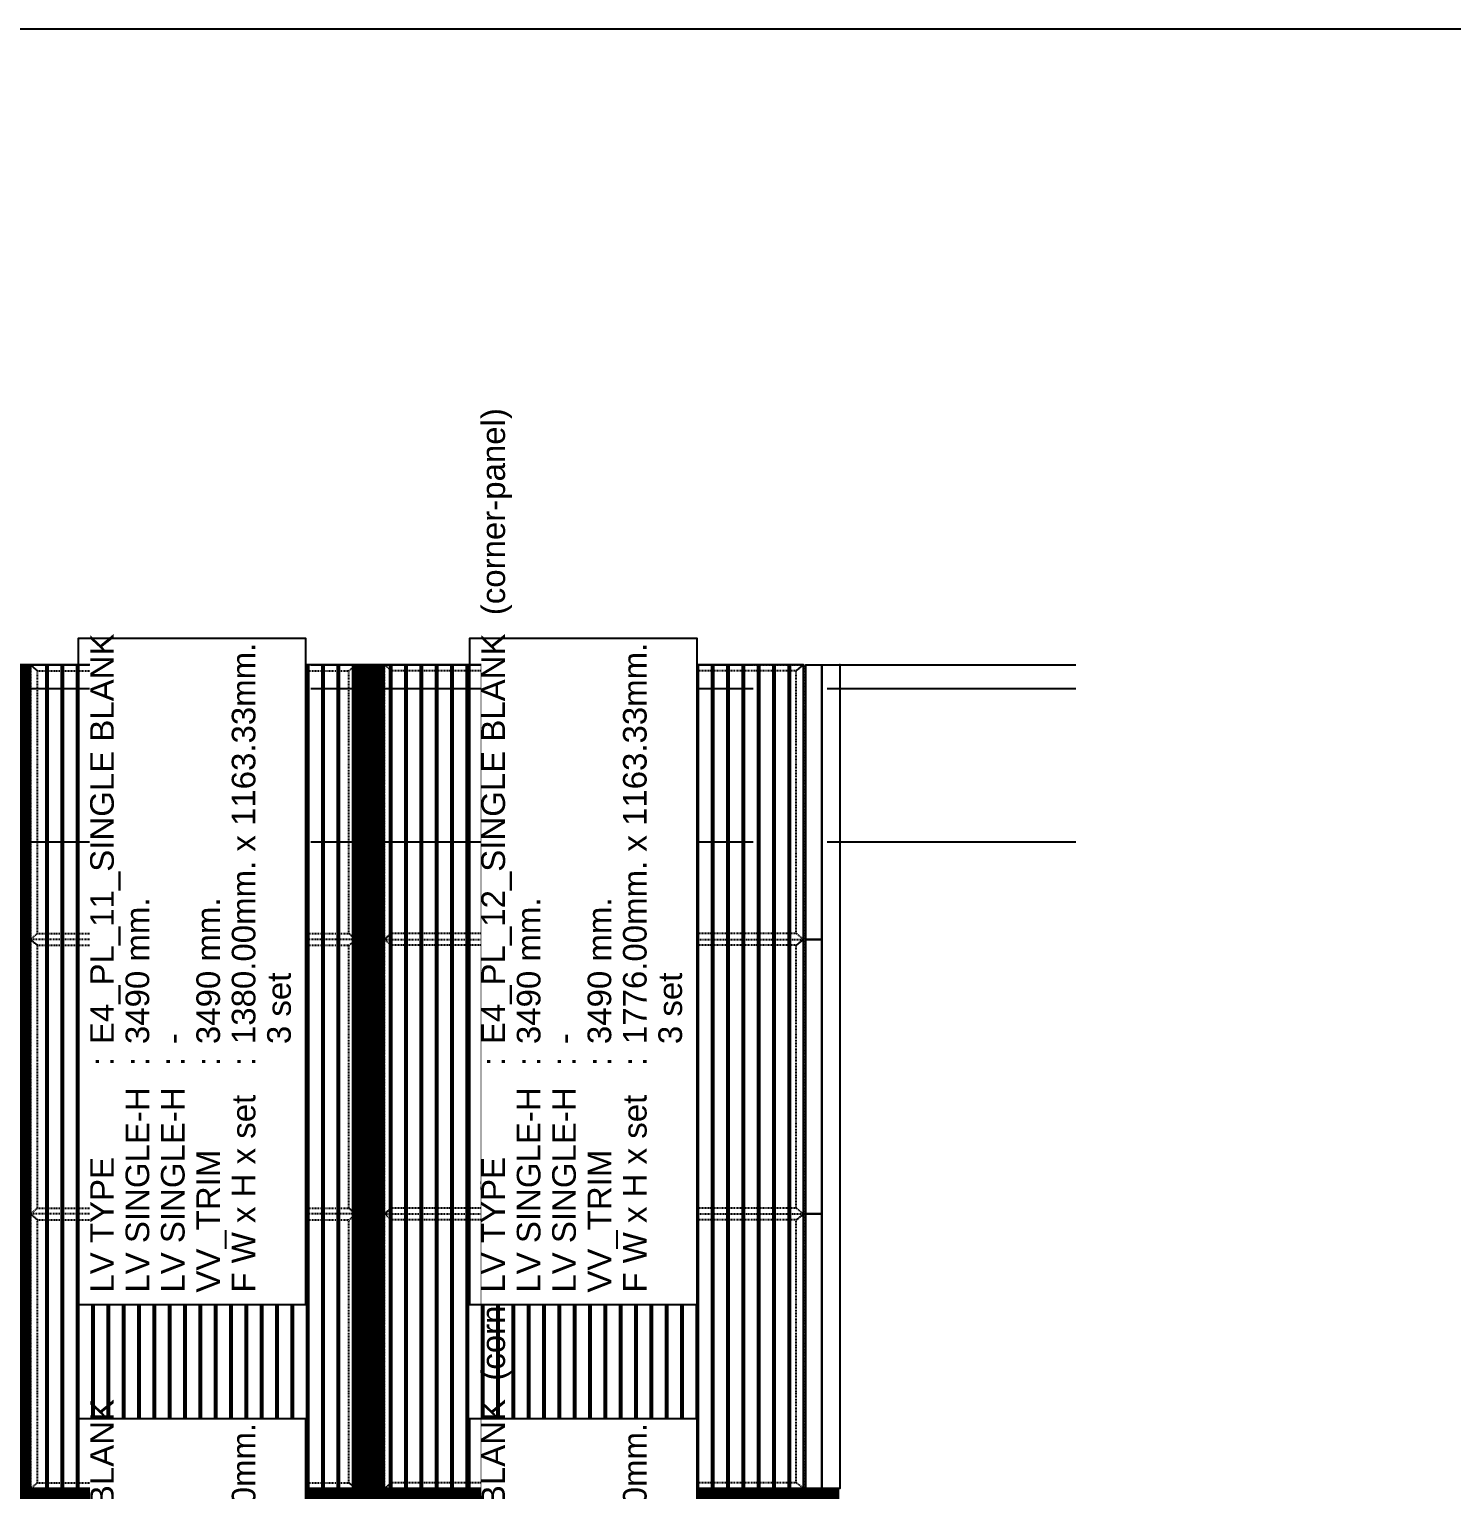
# Model space of a CAD drawing. Header units: millimetres. Extents: x -4391136 to -1798569, y -886572 to -291056.
# Drawn here: x -2358737 to -2352708, y -384485 to -378298 of the extents above; entities that cross this region are included whole.
import ezdxf
from ezdxf.enums import TextEntityAlignment as Align

# ---------------------------------------------------------------- set-up
doc = ezdxf.new("R2010")
doc.units = ezdxf.units.MM
doc.set_wipeout_variables(frame=1)
for name, pattern in [('ACM_Grid2', [9, 6, -1, 1, -1]), ('HIDDEN', [0.375, 0.25, -0.125]), ('HIDDEN2', [4.7625, 3.175, -1.5875]), ('TA_GL_005.00000', [13.75, 5, -1.25, 1.25, -1.25, 5]), ('TA_HL_001.00000', [6.5, 3.55, -2.95])]:
    doc.linetypes.add(name, pattern=pattern)
for name, color, linetype in [('000 - 0_SYM_DWG_GRIDLINE_MAIN_COLOR_251', 7, 'Continuous'), ('010 - ASPG_EXTR_MAIN_COLOR_2', 7, 'Continuous'), ('010 - ASPG_EXTR_WIPEOUT_', 7, 'Continuous'), ('010 - ASPG_FRAMING_MAIN_COLOR_1', 7, 'Continuous'), ('010 - ASPG_FRAMING_SUB_COLOR_2', 7, 'Continuous'), ('010 - ASPG_FRAMING_WIPEOUT_', 7, 'Continuous'), ('_[-125x65x6x8', 7, 'Continuous'), ('_PLATE-SC', 7, 'Continuous'), ('_PP-Dim', 7, 'Continuous'), ('_SC -100x100x6x8', 7, 'Continuous'), ('_SC-D1', 7, 'Continuous'), ('G-ANNO-HATCH-G251', 7, 'Continuous'), ('Xref-E1-E4$0$E4_Ent2-CRD$0$_Beam', 7, 'Continuous'), ('Xref-E1-E4$0$E4_Ent2-CRD$0$_Col', 7, 'Continuous')]:
    doc.layers.add(name, color=color, linetype=linetype)
for name, color, linetype, plot in [('000 - ESTIMATE_ASPG_MAIN_COLOR_6', 7, 'Continuous', False), ('000 - ESTIMATE_ASPG_TEXT_COLOR_1', 7, 'Continuous', False), ('000 - ESTIMATE_ASPG_WIPEOUT_', 7, 'Continuous', False), ('000_AREA_ASPG_AREA_HATCH_', 7, 'Continuous', False), ('000_AREA_ASPG_AREA_MAIN_COLOR_1', 7, 'Continuous', False)]:
    doc.layers.add(name, color=color, linetype=linetype, plot=plot)
doc.layers.add('ACM_Line_Grid Line _Existing__Lw2_', color=7, linetype='ACM_Grid2', lineweight=9)
doc.styles.add('_Arial', font='arial.ttf')
doc.styles.add('TA', font='', dxfattribs={"height": 4.5})
doc.styles.add('Xref-E1-E4$0$E4_Ent2-CRD$0$Arial', font='arial.ttf', dxfattribs={"height": 300})
doc.styles.get('TA').set_extended_font_data('Cordia New')

# ---------------------------------------------------------------- blocks, each defined once
blk = doc.blocks.new('*U2083')
at = {"layer": '000 - 0_SYM_DWG_GRIDLINE_MAIN_COLOR_251', "color": 7, "linetype": 'ByBlock', "ltscale": 5}
blk.add_line((20, 0), (-438.596, 0), dxfattribs=at)
at = {"layer": '000 - 0_SYM_DWG_GRIDLINE_MAIN_COLOR_251', "color": 7}
blk.add_point((-418.596, 0), dxfattribs=at)
at = {"color": 7, "style": 'TA', "flags": 1}
blk.add_attdef('LOCATION', (6, -6), '', height=4.5, rotation=270, dxfattribs=at)
blk = doc.blocks.new('W-1-PP17-ENT2_REV00_20260527-170750_ELEVATION_4_DIMS')
at = {"layer": '000 - 0_SYM_DWG_GRIDLINE_MAIN_COLOR_251', "color": 7, "linetype": 'TA_GL_005.00000', "xscale": 50, "yscale": 50, "zscale": 50, "rotation": 180}
for p in [(-1000, 114840), (-1000, 114740), (-1000, 114090)]:
    blk.add_blockref('*U2083', p, dxfattribs=at)
blk = doc.blocks.new('_SC-D1')
at = {"color": 7}
blk.add_line((3, -36), (-3, -36), dxfattribs=at)
for points in [[(-50, 0), (50, 0), (50, -6), (-50, -6)], [(-3, -6), (3, -6), (3, -106), (-3, -106)]]:
    blk.add_lwpolyline(points, close=True, dxfattribs=at)
blk = doc.blocks.new('_PL-01')
at = {"layer": 'G-ANNO-HATCH-G251'}
h = blk.add_hatch(dxfattribs=at)
h.set_pattern_fill('AR-CONC', scale=0.05)
h.set_pattern_definition([(50, (-178564.836, -85577.109), (9.10923345, -0.79695428), [0.9525, -10.4775]), (355, (-178564.836, -85577.109), (-1.76217107, 9.55284226), [0.762, -8.3820292]), (100.4514447, (-178564.077, -85577.176), (7.34706235, 8.7558876), [0.80950044, -8.90451223]), (46.1842, (-178564.836, -85574.569), (13.55395204, -2.1021164), [1.42875, -15.71625]), (96.6355576, (-178563.706, -85574.744), (11.8702067, 12.3713062), [1.2142512, -13.3567804]), (351.184151, (-178564.836, -85574.57), (11.8702067, 12.3713062), [1.1429984, -12.5729866]), (21, (-178563.566, -85575.204), (7.58071956, -5.1132599), [0.9525, -10.4775]), (326, (-178563.566, -85575.204), (3.0901014, 9.2093983), [0.762, -8.382]), (71.451445, (-178562.934, -85575.63), (10.67082096, 4.09613844), [0.80950044, -8.9044969]), (37.5, (-178564.8358, -85577.1093), (0.15443016, 4.227751944), [0, -8.2804, 0, -8.509, 0, -8.41375]), (7.5, (-178564.836, -85577.1093), (3.34098313, 5.00902874), [0, -4.8514, 0, -8.0899, 0, -3.20675]), (327.5, (-178567.668, -85577.1093), (6.77952976, -0.2864372), [0, -3.175, 0, -9.906, 0, -13.1445]), (317.5, (-178568.938, -85577.1093), (7.40645907, 1.27132455), [0, -4.1275, 0, -6.5786, 0, -9.3345])])
h.paths.add_polyline_path([(70, 0), (-70, 0), (-70, -10), (70, -10)])
h = blk.add_hatch(dxfattribs=at)
h.set_pattern_fill('ANSI32', scale=0.5, angle=90)
h.set_pattern_definition([(135, (-178371.5467, -85577.1093), (-3.36759605, -3.36759605), []), (135, (-178371.5467, -85574.8643), (-3.36759605, -3.36759605), [])])
h.paths.add_polyline_path([(70, -10), (-70, -10), (-70, -20), (70, -20)])
at = {"color": 7}
for points in [[(-70, 0), (70, 0), (70, -10), (-70, -10)], [(-70, -10), (70, -10), (70, -20), (-70, -20)]]:
    blk.add_lwpolyline(points, close=True, dxfattribs=at)
at = {"layer": 'ACM_Line_Grid Line _Existing__Lw2_', "color": 7, "lineweight": 20}
blk.add_line((0, 0), (0, -20), dxfattribs=at)
blk = doc.blocks.new('*U1477')
at = {"color": 7, "linetype": 'HIDDEN2', "ltscale": 0.5}
blk.add_line((-6944.3, -26.5), (-8944.3, -26.5), dxfattribs=at)
at = {"color": 7}
blk.add_lwpolyline([(-6944.3, 32.5), (-8944.3, 32.5), (-8944.3, -32.5), (-6944.3, -32.5)], close=True, dxfattribs=at)
blk = doc.blocks.new('*U1478')
at = {"color": 7, "linetype": 'HIDDEN2', "ltscale": 0.5}
blk.add_line((-6944.3, -26.5), (-8944.3, -26.5), dxfattribs=at)
at = {"color": 7}
blk.add_lwpolyline([(-6944.3, 32.5), (-8944.3, 32.5), (-8944.3, -32.5), (-6944.3, -32.5)], close=True, dxfattribs=at)
blk = doc.blocks.new('*U1489')
at = {"color": 7}
for p, q in [((-3, 1660.5), (-63, 1660.5)), ((-57.9, 1655.5), (-50, 1655.5)), ((-50, -444.5), (-50, 1655.5)), ((-50, 1655.5), (50, 1655.5)), ((-24.8, 1632.1), (-24.8, 1618.8)), ((-24.8, 1632.1), (-23.6, 1630.8)), ((-24.8, 1618.8), (-23.6, 1620.1)), ((-22.4, 1632.1), (-23.6, 1630.8)), ((-23.6, 1630.8), (-23.6, 1620.1)), ((-23.6, 1620.1), (-22.4, 1618.8)), ((-22.4, 1632.1), (-21.2, 1630.8)), ((-22.4, 1632.1), (-22.4, 1618.8)), ((-22.4, 1618.8), (-21.2, 1620.1)), ((-20, 1632.1), (-21.2, 1630.8)), ((-21.2, 1630.8), (-21.2, 1620.1)), ((-21.2, 1620.1), (-20, 1618.8)), ((-20, 1632.1), (-18.8, 1630.8)), ((-20, 1632.1), (-20, 1618.8)), ((-20, 1618.8), (-18.8, 1620.2)), ((-17.6, 1636.3), (-18.8, 1635.5)), ((-18.8, 1635.5), (-18.8, 1615.5)), ((-17.6, 1614.7), (-18.8, 1615.5)), ((-17.6, 1636.3), (-11, 1636.3)), ((-17.6, 1629.1), (-11, 1629.1)), ((-17.6, 1621.9), (-11, 1621.9)), ((-17.6, 1614.7), (-11, 1614.7)), ((-11, 1636.3), (-9.8, 1635.5)), ((-11, 1614.7), (-9.8, 1615.5)), ((-9.8, 1639), (-9.8, 1612)), ((-9.8, 1639), (-8, 1639)), ((-9.8, 1612), (-8, 1612)), ((-8, 1639), (-8, 1612)), ((-3, 1655.5), (-3, 1660.5)), ((4, 1612), (4, 1639)), ((5.8, 1639), (4, 1639)), ((5.8, 1612), (4, 1612)), ((5.8, 1612), (5.8, 1639)), ((7, 1636.3), (5.8, 1635.5)), ((7, 1614.7), (5.8, 1615.5)), ((13.6, 1636.3), (7, 1636.3)), ((13.6, 1629.1), (7, 1629.1)), ((13.6, 1621.9), (7, 1621.9)), ((13.6, 1614.7), (7, 1614.7)), ((13.6, 1636.3), (14.8, 1635.5)), ((13.6, 1614.7), (14.8, 1615.5)), ((14.8, 1615.5), (14.8, 1635.5)), ((22.6, 1636.3), (16, 1636.3)), ((22.6, 1629.1), (16, 1629.1)), ((22.6, 1621.9), (16, 1621.9)), ((22.6, 1614.7), (16, 1614.7)), ((22.6, 1636.3), (23.8, 1635.5)), ((22.6, 1614.7), (23.8, 1615.5)), ((23.8, 1615.5), (23.8, 1635.5)), ((25, 1632.1), (23.8, 1630.8)), ((25, 1618.8), (23.8, 1620.2)), ((26.2, 1630.8), (25, 1632.1)), ((25, 1618.8), (25, 1632.1)), ((25, 1618.8), (26.2, 1620.2)), ((27.4, 1632.1), (26.2, 1630.8)), ((26.2, 1620.2), (26.2, 1630.8)), ((27.4, 1618.8), (26.2, 1620.2)), ((28.6, 1630.8), (27.4, 1632.1)), ((27.4, 1618.8), (27.4, 1632.1)), ((27.4, 1618.8), (28.6, 1620.2)), ((29.8, 1632.1), (28.6, 1630.8)), ((28.6, 1630.8), (28.6, 1620.2)), ((29.8, 1618.8), (28.6, 1620.2)), ((29.8, 1618.8), (29.8, 1632.1)), ((50, 1655.5), (50, -444.5)), ((-24.8, -421.2), (-24.8, -407.9)), ((-24.8, -407.9), (-23.6, -409.2)), ((-24.8, -421.2), (-23.6, -419.8)), ((-23.6, -409.2), (-22.4, -407.9)), ((-23.6, -419.8), (-23.6, -409.2)), ((-22.4, -421.2), (-23.6, -419.8)), ((-22.4, -407.9), (-21.2, -409.2)), ((-22.4, -421.2), (-22.4, -407.9)), ((-22.4, -421.2), (-21.2, -419.8)), ((-21.2, -409.2), (-20, -407.9)), ((-21.2, -419.8), (-21.2, -409.2)), ((-20, -421.2), (-21.2, -419.8)), ((-20, -407.9), (-18.8, -409.2)), ((-20, -421.2), (-20, -407.9)), ((-20, -421.2), (-18.8, -419.8)), ((-17.6, -403.7), (-18.8, -404.5)), ((-18.8, -424.5), (-18.8, -404.5)), ((-17.6, -425.3), (-18.8, -424.5)), ((-17.6, -403.7), (-11, -403.7)), ((-17.6, -410.9), (-11, -410.9)), ((-17.6, -418.1), (-11, -418.1)), ((-17.6, -425.3), (-11, -425.3)), ((-11, -403.7), (-9.8, -404.5)), ((-11, -425.3), (-9.8, -424.5)), ((-9.8, -428), (-9.8, -401)), ((-9.8, -401), (-8, -401)), ((-9.8, -428), (-8, -428)), ((-8, -428), (-8, -401)), ((4, -401), (4, -428)), ((5.8, -401), (4, -401)), ((5.8, -428), (4, -428)), ((5.8, -401), (5.8, -428)), ((7, -403.7), (5.8, -404.5)), ((7, -425.3), (5.8, -424.5)), ((13.6, -403.7), (7, -403.7)), ((13.6, -410.9), (7, -410.9)), ((13.6, -418.1), (7, -418.1)), ((13.6, -425.3), (7, -425.3)), ((13.6, -403.7), (14.8, -404.5)), ((13.6, -425.3), (14.8, -424.5)), ((14.8, -404.5), (14.8, -424.5)), ((22.6, -403.7), (16, -403.7)), ((22.6, -410.9), (16, -410.9)), ((22.6, -418.1), (16, -418.1)), ((22.6, -425.3), (16, -425.3)), ((22.6, -403.7), (23.8, -404.5)), ((22.6, -425.3), (23.8, -424.5)), ((23.8, -404.5), (23.8, -424.5)), ((25, -407.9), (23.8, -409.2)), ((25, -421.2), (23.8, -419.8)), ((25, -407.9), (26.2, -409.2)), ((25, -407.9), (25, -421.2)), ((26.2, -419.9), (25, -421.2)), ((27.4, -407.9), (26.2, -409.2)), ((26.2, -409.2), (26.2, -419.9)), ((27.4, -421.2), (26.2, -419.9)), ((27.4, -407.9), (28.6, -409.2)), ((27.4, -407.9), (27.4, -421.2)), ((28.6, -419.9), (27.4, -421.2)), ((29.8, -407.9), (28.6, -409.2)), ((28.6, -419.9), (28.6, -409.2)), ((29.8, -421.2), (28.6, -419.9)), ((29.8, -407.9), (29.8, -421.2)), ((-3, -449.5), (-63, -449.5)), ((-57.9, -444.5), (-50, -444.5)), ((-50, -444.5), (50, -444.5)), ((-3, -444.5), (-3, -449.5))]:
    blk.add_line(p, q, dxfattribs=at)
at = {"color": 7, "linetype": 'HIDDEN'}
for p, q in [((-8, 1650.5), (-8, 1605.6)), ((-3, 1655.5), (-3, -444.5)), ((3, -444.5), (3, 1655.5)), ((-8, -439.5), (-8, -394.7))]:
    blk.add_line(p, q, dxfattribs=at)
at = {"color": 7}
for points in [[(-17.6, 1636.3, 0.325), (-17.6, 1629.1, 0.325), (-17.6, 1621.9, 0.325), (-17.6, 1614.7, 0.325)], [(-11, 1636.3, -0.325), (-11, 1629.1, -0.325), (-11, 1621.9, -0.325), (-11, 1614.7, -0.325)], [(7, 1614.7, -0.325), (7, 1621.9, -0.325), (7, 1629.1, -0.325), (7, 1636.3, -0.325)], [(13.6, 1614.7, 0.325), (13.6, 1621.9, 0.325), (13.6, 1629.1, 0.325), (13.6, 1636.3, 0.325)], [(22.6, 1614.7, 0.325), (22.6, 1621.9, 0.325), (22.6, 1629.1, 0.325), (22.6, 1636.3, 0.325)], [(-17.6, -425.3, -0.325), (-17.6, -418.1, -0.325), (-17.6, -410.9, -0.325), (-17.6, -403.7, -0.325)], [(-11, -425.3, 0.325), (-11, -418.1, 0.325), (-11, -410.9, 0.325), (-11, -403.7, 0.325)], [(7, -403.7, 0.325), (7, -410.9, 0.325), (7, -418.1, 0.325), (7, -425.3, 0.325)], [(13.6, -403.7, -0.325), (13.6, -410.9, -0.325), (13.6, -418.1, -0.325), (13.6, -425.3, -0.325)], [(22.6, -403.7, -0.325), (22.6, -410.9, -0.325), (22.6, -418.1, -0.325), (22.6, -425.3, -0.325)]]:
    blk.add_lwpolyline(points, format="xyb", dxfattribs=at)
for points in [[(16, 1636.3, 0.325), (16, 1629.1, 0.325), (16, 1621.9, 0.325), (16, 1614.7), (14.8, 1615.5), (14.8, 1635.5)], [(16, -425.3, -0.325), (16, -418.1, -0.325), (16, -410.9, -0.325), (16, -403.7), (14.8, -404.5), (14.8, -424.5)]]:
    blk.add_lwpolyline(points, format="xyb", close=True, dxfattribs=at)
for centre, radius, start, end in [((-57.2, 1661.4), 5.91, 188.47924, 263.15021), ((-18.3, 1625.5), 9.29, 134.32225, 225.67775), ((71.5, 1621.4), 47.7, 178.49035, 181.50965), ((23.3, 1625.5), 9.29, 314.32225, 45.67775), ((-18.3, -414.5), 9.29, 134.32225, 225.67775), ((71.5, -410.5), 47.7, 178.49035, 181.50965), ((23.3, -414.5), 9.29, 314.32225, 45.67775), ((-57.2, -450.4), 5.91, 96.84979, 171.52076)]:
    blk.add_arc(centre, radius, start, end, dxfattribs=at)
at = {"color": 7, "linetype": 'HIDDEN'}
for centre, radius, start, end in [((-13, 1650.5), 5, 0, 90), ((-2.1, 1606.3), 5.91, 186.84979, 261.52076), ((-2.1, -395.4), 5.91, 98.47924, 173.15021), ((-13, -439.5), 5, 270, 0)]:
    blk.add_arc(centre, radius, start, end, dxfattribs=at)
at = {"layer": 'Defpoints', "color": 7}
blk.add_line((0, 1660.5), (0, -449.5), dxfattribs=at)
blk = doc.blocks.new('*U1464')
at = {"color": 7}
for p, q in [((-3, 1660.5), (-63, 1660.5)), ((-57.9, 1655.5), (-50, 1655.5)), ((-50, -444.5), (-50, 1655.5)), ((-50, 1655.5), (50, 1655.5)), ((-24.8, 1632.1), (-24.8, 1618.8)), ((-24.8, 1632.1), (-23.6, 1630.8)), ((-24.8, 1618.8), (-23.6, 1620.1)), ((-22.4, 1632.1), (-23.6, 1630.8)), ((-23.6, 1630.8), (-23.6, 1620.1)), ((-23.6, 1620.1), (-22.4, 1618.8)), ((-22.4, 1632.1), (-21.2, 1630.8)), ((-22.4, 1632.1), (-22.4, 1618.8)), ((-22.4, 1618.8), (-21.2, 1620.1)), ((-20, 1632.1), (-21.2, 1630.8)), ((-21.2, 1630.8), (-21.2, 1620.1)), ((-21.2, 1620.1), (-20, 1618.8)), ((-20, 1632.1), (-18.8, 1630.8)), ((-20, 1632.1), (-20, 1618.8)), ((-20, 1618.8), (-18.8, 1620.2)), ((-17.6, 1636.3), (-18.8, 1635.5)), ((-18.8, 1635.5), (-18.8, 1615.5)), ((-17.6, 1614.7), (-18.8, 1615.5)), ((-17.6, 1636.3), (-11, 1636.3)), ((-17.6, 1629.1), (-11, 1629.1)), ((-17.6, 1621.9), (-11, 1621.9)), ((-17.6, 1614.7), (-11, 1614.7)), ((-11, 1636.3), (-9.8, 1635.5)), ((-11, 1614.7), (-9.8, 1615.5)), ((-9.8, 1639), (-9.8, 1612)), ((-9.8, 1639), (-8, 1639)), ((-9.8, 1612), (-8, 1612)), ((-8, 1639), (-8, 1612)), ((-3, 1655.5), (-3, 1660.5)), ((4, 1612), (4, 1639)), ((5.8, 1639), (4, 1639)), ((5.8, 1612), (4, 1612)), ((5.8, 1612), (5.8, 1639)), ((7, 1636.3), (5.8, 1635.5)), ((7, 1614.7), (5.8, 1615.5)), ((13.6, 1636.3), (7, 1636.3)), ((13.6, 1629.1), (7, 1629.1)), ((13.6, 1621.9), (7, 1621.9)), ((13.6, 1614.7), (7, 1614.7)), ((13.6, 1636.3), (14.8, 1635.5)), ((13.6, 1614.7), (14.8, 1615.5)), ((14.8, 1615.5), (14.8, 1635.5)), ((22.6, 1636.3), (16, 1636.3)), ((22.6, 1629.1), (16, 1629.1)), ((22.6, 1621.9), (16, 1621.9)), ((22.6, 1614.7), (16, 1614.7)), ((22.6, 1636.3), (23.8, 1635.5)), ((22.6, 1614.7), (23.8, 1615.5)), ((23.8, 1615.5), (23.8, 1635.5)), ((25, 1632.1), (23.8, 1630.8)), ((25, 1618.8), (23.8, 1620.2)), ((26.2, 1630.8), (25, 1632.1)), ((25, 1618.8), (25, 1632.1)), ((25, 1618.8), (26.2, 1620.2)), ((27.4, 1632.1), (26.2, 1630.8)), ((26.2, 1620.2), (26.2, 1630.8)), ((27.4, 1618.8), (26.2, 1620.2)), ((28.6, 1630.8), (27.4, 1632.1)), ((27.4, 1618.8), (27.4, 1632.1)), ((27.4, 1618.8), (28.6, 1620.2)), ((29.8, 1632.1), (28.6, 1630.8)), ((28.6, 1630.8), (28.6, 1620.2)), ((29.8, 1618.8), (28.6, 1620.2)), ((29.8, 1618.8), (29.8, 1632.1)), ((50, 1655.5), (50, -444.5)), ((-24.8, -421.2), (-24.8, -407.9)), ((-24.8, -407.9), (-23.6, -409.2)), ((-24.8, -421.2), (-23.6, -419.8)), ((-23.6, -409.2), (-22.4, -407.9)), ((-23.6, -419.8), (-23.6, -409.2)), ((-22.4, -421.2), (-23.6, -419.8)), ((-22.4, -407.9), (-21.2, -409.2)), ((-22.4, -421.2), (-22.4, -407.9)), ((-22.4, -421.2), (-21.2, -419.8)), ((-21.2, -409.2), (-20, -407.9)), ((-21.2, -419.8), (-21.2, -409.2)), ((-20, -421.2), (-21.2, -419.8)), ((-20, -407.9), (-18.8, -409.2)), ((-20, -421.2), (-20, -407.9)), ((-20, -421.2), (-18.8, -419.8)), ((-17.6, -403.7), (-18.8, -404.5)), ((-18.8, -424.5), (-18.8, -404.5)), ((-17.6, -425.3), (-18.8, -424.5)), ((-17.6, -403.7), (-11, -403.7)), ((-17.6, -410.9), (-11, -410.9)), ((-17.6, -418.1), (-11, -418.1)), ((-17.6, -425.3), (-11, -425.3)), ((-11, -403.7), (-9.8, -404.5)), ((-11, -425.3), (-9.8, -424.5)), ((-9.8, -428), (-9.8, -401)), ((-9.8, -401), (-8, -401)), ((-9.8, -428), (-8, -428)), ((-8, -428), (-8, -401)), ((4, -401), (4, -428)), ((5.8, -401), (4, -401)), ((5.8, -428), (4, -428)), ((5.8, -401), (5.8, -428)), ((7, -403.7), (5.8, -404.5)), ((7, -425.3), (5.8, -424.5)), ((13.6, -403.7), (7, -403.7)), ((13.6, -410.9), (7, -410.9)), ((13.6, -418.1), (7, -418.1)), ((13.6, -425.3), (7, -425.3)), ((13.6, -403.7), (14.8, -404.5)), ((13.6, -425.3), (14.8, -424.5)), ((14.8, -404.5), (14.8, -424.5)), ((22.6, -403.7), (16, -403.7)), ((22.6, -410.9), (16, -410.9)), ((22.6, -418.1), (16, -418.1)), ((22.6, -425.3), (16, -425.3)), ((22.6, -403.7), (23.8, -404.5)), ((22.6, -425.3), (23.8, -424.5)), ((23.8, -404.5), (23.8, -424.5)), ((25, -407.9), (23.8, -409.2)), ((25, -421.2), (23.8, -419.8)), ((25, -407.9), (26.2, -409.2)), ((25, -407.9), (25, -421.2)), ((26.2, -419.9), (25, -421.2)), ((27.4, -407.9), (26.2, -409.2)), ((26.2, -409.2), (26.2, -419.9)), ((27.4, -421.2), (26.2, -419.9)), ((27.4, -407.9), (28.6, -409.2)), ((27.4, -407.9), (27.4, -421.2)), ((28.6, -419.9), (27.4, -421.2)), ((29.8, -407.9), (28.6, -409.2)), ((28.6, -419.9), (28.6, -409.2)), ((29.8, -421.2), (28.6, -419.9)), ((29.8, -407.9), (29.8, -421.2)), ((-3, -449.5), (-63, -449.5)), ((-57.9, -444.5), (-50, -444.5)), ((-50, -444.5), (50, -444.5)), ((-3, -444.5), (-3, -449.5))]:
    blk.add_line(p, q, dxfattribs=at)
at = {"color": 7, "linetype": 'HIDDEN'}
for p, q in [((-8, 1650.5), (-8, 1605.6)), ((-3, 1655.5), (-3, -444.5)), ((3, -444.5), (3, 1655.5)), ((-8, -439.5), (-8, -394.7))]:
    blk.add_line(p, q, dxfattribs=at)
at = {"color": 7}
for points in [[(-17.6, 1636.3, 0.325), (-17.6, 1629.1, 0.325), (-17.6, 1621.9, 0.325), (-17.6, 1614.7, 0.325)], [(-11, 1636.3, -0.325), (-11, 1629.1, -0.325), (-11, 1621.9, -0.325), (-11, 1614.7, -0.325)], [(7, 1614.7, -0.325), (7, 1621.9, -0.325), (7, 1629.1, -0.325), (7, 1636.3, -0.325)], [(13.6, 1614.7, 0.325), (13.6, 1621.9, 0.325), (13.6, 1629.1, 0.325), (13.6, 1636.3, 0.325)], [(22.6, 1614.7, 0.325), (22.6, 1621.9, 0.325), (22.6, 1629.1, 0.325), (22.6, 1636.3, 0.325)], [(-17.6, -425.3, -0.325), (-17.6, -418.1, -0.325), (-17.6, -410.9, -0.325), (-17.6, -403.7, -0.325)], [(-11, -425.3, 0.325), (-11, -418.1, 0.325), (-11, -410.9, 0.325), (-11, -403.7, 0.325)], [(7, -403.7, 0.325), (7, -410.9, 0.325), (7, -418.1, 0.325), (7, -425.3, 0.325)], [(13.6, -403.7, -0.325), (13.6, -410.9, -0.325), (13.6, -418.1, -0.325), (13.6, -425.3, -0.325)], [(22.6, -403.7, -0.325), (22.6, -410.9, -0.325), (22.6, -418.1, -0.325), (22.6, -425.3, -0.325)]]:
    blk.add_lwpolyline(points, format="xyb", dxfattribs=at)
for points in [[(16, 1636.3, 0.325), (16, 1629.1, 0.325), (16, 1621.9, 0.325), (16, 1614.7), (14.8, 1615.5), (14.8, 1635.5)], [(16, -425.3, -0.325), (16, -418.1, -0.325), (16, -410.9, -0.325), (16, -403.7), (14.8, -404.5), (14.8, -424.5)]]:
    blk.add_lwpolyline(points, format="xyb", close=True, dxfattribs=at)
for centre, radius, start, end in [((-57.2, 1661.4), 5.91, 188.47924, 263.15021), ((-18.3, 1625.5), 9.29, 134.32225, 225.67775), ((71.5, 1621.4), 47.7, 178.49035, 181.50965), ((23.3, 1625.5), 9.29, 314.32225, 45.67775), ((-18.3, -414.5), 9.29, 134.32225, 225.67775), ((71.5, -410.5), 47.7, 178.49035, 181.50965), ((23.3, -414.5), 9.29, 314.32225, 45.67775), ((-57.2, -450.4), 5.91, 96.84979, 171.52076)]:
    blk.add_arc(centre, radius, start, end, dxfattribs=at)
at = {"color": 7, "linetype": 'HIDDEN'}
for centre, radius, start, end in [((-13, 1650.5), 5, 0, 90), ((-2.1, 1606.3), 5.91, 186.84979, 261.52076), ((-2.1, -395.4), 5.91, 98.47924, 173.15021), ((-13, -439.5), 5, 270, 0)]:
    blk.add_arc(centre, radius, start, end, dxfattribs=at)
at = {"layer": 'Defpoints', "color": 7}
blk.add_line((0, 1660.5), (0, -449.5), dxfattribs=at)
blk = doc.blocks.new('W-1-PP17-ENT2_REV00_20260527-170750_ELEVATION_4_ST')
at = {"layer": 'Xref-E1-E4$0$E4_Ent2-CRD$0$_Beam', "color": 7, "linetype": 'HIDDEN2', "lineweight": -3}
for p, q in [((17135, 114090), (19235, 114090)), ((17135, 113490), (19235, 113490))]:
    blk.add_line(p, q, dxfattribs=at)
at = {"layer": 'Xref-E1-E4$0$E4_Ent2-CRD$0$_Col', "color": 7, "linetype": 'HIDDEN2', "lineweight": -3}
for points in [[(16635, 114090), (15935, 114090)], [(19235, 100790), (19235, 114090), (19735, 114090), (19735, 100790)]]:
    blk.add_lwpolyline(points, dxfattribs=at)
blk.add_lwpolyline([(17135, 102290), (16435, 102290), (16435, 114090), (17135, 114090)], close=True, dxfattribs=at)
at = {"layer": '_[-125x65x6x8', "color": 7}
for name, p in [('*U1478', (26129.3, 113090)), ('*U1477', (26129.3, 111740))]:
    blk.add_blockref(name, p, dxfattribs=at)
at = {"layer": '_PLATE-SC', "color": 7}
for p in [(17435, 113490), (18935, 113490)]:
    blk.add_blockref('_PL-01', p, dxfattribs=at)
at = {"layer": '_PLATE-SC', "color": 7, "xscale": -1, "rotation": 180}
for p in [(17435, 111340), (18935, 111340)]:
    blk.add_blockref('_PL-01', p, dxfattribs=at)
at = {"layer": '_SC -100x100x6x8', "color": 7}
blk.add_blockref('*U1464', (17435, 111809.5), dxfattribs=at)
at = {"layer": '_SC -100x100x6x8', "color": 7, "xscale": -1}
blk.add_blockref('*U1489', (18935, 111809.5), dxfattribs=at)
at = {"layer": '_SC-D1', "color": 7}
for p in [(17435, 113057.5), (18935, 113057.5), (17435, 111707.5), (18935, 111707.5)]:
    blk.add_blockref('_SC-D1', p, dxfattribs=at)
at = {"layer": 'Defpoints', "color": 7, "lineweight": -3, "style": 'Xref-E1-E4$0$E4_Ent2-CRD$0$Arial'}
for s, p in [('C55', (16811, 113837.1)), ('B52', (18146.7, 113815.3)), ('C52', (19486.7, 113837.1))]:
    blk.add_text(s, height=120, dxfattribs=at).set_placement(p, align=Align.MIDDLE_CENTER)
blk = doc.blocks.new('A$Cbc3bdfda')
at = {"layer": '_PP-Dim', "color": 7}
blk.add_lwpolyline([(0, -400), (775, -400), (775, 0), (0, 0)], close=True, dxfattribs=at)
blk = doc.blocks.new('*U2047')
at = {"color": 7}
blk.add_wipeout([(0, 0), (1163.3, 0), (1163.3, 67.3), (0, 67.3)], dxfattribs=at).dxf.layer = '010 - ASPG_FRAMING_WIPEOUT_'
at = {"layer": '010 - ASPG_FRAMING_SUB_COLOR_2', "color": 7}
blk.add_lwpolyline([(0, 0), (1163.3, 0), (1163.3, 67.3), (0, 67.3)], close=True, dxfattribs=at)
blk = doc.blocks.new('*U2046')
at = {"color": 7}
blk.add_wipeout([(0, 0), (1163.3, 0), (1163.3, 67.3), (0, 67.3)], dxfattribs=at).dxf.layer = '010 - ASPG_FRAMING_WIPEOUT_'
blk.add_wipeout([(3490, 67.8), (3490, 144.8), (0, 144.8), (0, 67.8)], dxfattribs=at).dxf.layer = '010 - ASPG_EXTR_WIPEOUT_'
at = {"layer": '010 - ASPG_EXTR_MAIN_COLOR_2', "color": 7}
blk.add_lwpolyline([(3490, 69.8), (3490, 144.8), (0, 144.8), (0, 69.8)], close=True, dxfattribs=at)
at = {"layer": '010 - ASPG_FRAMING_SUB_COLOR_2', "color": 7}
blk.add_lwpolyline([(0, 0), (1163.3, 0), (1163.3, 67.3), (0, 67.3)], close=True, dxfattribs=at)
blk = doc.blocks.new('*U2045')
at = {"color": 7}
blk.add_wipeout([(50, 0), (1836, 0), (1836, 3490), (50, 3490)], dxfattribs=at).dxf.layer = '010 - ASPG_EXTR_WIPEOUT_'
at = {"layer": '010 - ASPG_EXTR_MAIN_COLOR_2', "color": 7}
for points in [[(81.6, 0), (91.8, 0), (91.8, 3490), (81.6, 3490)], [(146.6, 0), (156.8, 0), (156.8, 3490), (146.6, 3490)], [(211.6, 0), (221.8, 0), (221.8, 3490), (211.6, 3490)], [(276.6, 0), (286.8, 0), (286.8, 3490), (276.6, 3490)], [(341.6, 0), (351.8, 0), (351.8, 3490), (341.6, 3490)], [(406.6, 0), (416.8, 0), (416.8, 3490), (406.6, 3490)], [(471.6, 0), (481.8, 0), (481.8, 3490), (471.6, 3490)], [(536.6, 0), (546.8, 0), (546.8, 3490), (536.6, 3490)], [(601.6, 0), (611.8, 0), (611.8, 3490), (601.6, 3490)], [(666.6, 0), (676.8, 0), (676.8, 3490), (666.6, 3490)], [(731.6, 0), (741.8, 0), (741.8, 3490), (731.6, 3490)], [(796.6, 0), (806.8, 0), (806.8, 3490), (796.6, 3490)], [(861.6, 0), (871.8, 0), (871.8, 3490), (861.6, 3490)], [(926.6, 0), (936.8, 0), (936.8, 3490), (926.6, 3490)], [(991.6, 0), (1001.8, 0), (1001.8, 3490), (991.6, 3490)], [(1056.6, 0), (1066.8, 0), (1066.8, 3490), (1056.6, 3490)], [(1121.6, 0), (1131.8, 0), (1131.8, 3490), (1121.6, 3490)], [(1186.6, 0), (1196.8, 0), (1196.8, 3490), (1186.6, 3490)], [(1251.6, 0), (1261.8, 0), (1261.8, 3490), (1251.6, 3490)], [(1316.6, 0), (1326.8, 0), (1326.8, 3490), (1316.6, 3490)], [(1381.6, 0), (1391.8, 0), (1391.8, 3490), (1381.6, 3490)], [(1446.6, 0), (1456.8, 0), (1456.8, 3490), (1446.6, 3490)], [(1511.6, 0), (1521.8, 0), (1521.8, 3490), (1511.6, 3490)], [(1576.6, 0), (1586.8, 0), (1586.8, 3490), (1576.6, 3490)], [(1641.6, 0), (1651.8, 0), (1651.8, 3490), (1641.6, 3490)], [(1706.6, 0), (1716.8, 0), (1716.8, 3490), (1706.6, 3490)], [(1771.6, 0), (1781.8, 0), (1781.8, 3490), (1771.6, 3490)]]:
    blk.add_lwpolyline(points, close=True, dxfattribs=at)
at = {"layer": '010 - ASPG_FRAMING_SUB_COLOR_2', "color": 7}
blk.add_lwpolyline([(50, 0), (1836, 0), (1836, 3490), (50, 3490)], close=True, dxfattribs=at)
at = {"color": 7}
blk.add_wipeout([(-50, 0), (50, 0), (50, 3490), (-50, 3490)], dxfattribs=at).dxf.layer = '010 - ASPG_EXTR_WIPEOUT_'
at = {"layer": '010 - ASPG_FRAMING_MAIN_COLOR_1', "color": 7}
for points in [[(-50, 0), (-40, 0), (-40, 3490), (-50, 3490)], [(40, 0), (50, 0), (50, 3490), (40, 3490)]]:
    blk.add_lwpolyline(points, close=True, dxfattribs=at)
at = {"layer": '010 - ASPG_FRAMING_SUB_COLOR_2', "color": 7}
blk.add_lwpolyline([(-50, 0), (50, 0), (50, 3490), (-50, 3490)], close=True, dxfattribs=at)
blk = doc.blocks.new('*U2044')
at = {"color": 7}
blk.add_wipeout([(50, 0), (1450, 0), (1450, 3490), (50, 3490)], dxfattribs=at).dxf.layer = '010 - ASPG_EXTR_WIPEOUT_'
at = {"layer": '010 - ASPG_EXTR_MAIN_COLOR_2', "color": 7}
for points in [[(125, 0), (135.2, 0), (135.2, 3490), (125, 3490)], [(190, 0), (200.2, 0), (200.2, 3490), (190, 3490)], [(255, 0), (265.2, 0), (265.2, 3490), (255, 3490)], [(320, 0), (330.2, 0), (330.2, 3490), (320, 3490)], [(385, 0), (395.2, 0), (395.2, 3490), (385, 3490)], [(450, 0), (460.2, 0), (460.2, 3490), (450, 3490)], [(515, 0), (525.2, 0), (525.2, 3490), (515, 3490)], [(580, 0), (590.2, 0), (590.2, 3490), (580, 3490)], [(645, 0), (655.2, 0), (655.2, 3490), (645, 3490)], [(710, 0), (720.2, 0), (720.2, 3490), (710, 3490)], [(775, 0), (785.2, 0), (785.2, 3490), (775, 3490)], [(840, 0), (850.2, 0), (850.2, 3490), (840, 3490)], [(905, 0), (915.2, 0), (915.2, 3490), (905, 3490)], [(970, 0), (980.2, 0), (980.2, 3490), (970, 3490)], [(1035, 0), (1045.2, 0), (1045.2, 3490), (1035, 3490)], [(1100, 0), (1110.2, 0), (1110.2, 3490), (1100, 3490)], [(1165, 0), (1175.2, 0), (1175.2, 3490), (1165, 3490)], [(1230, 0), (1240.2, 0), (1240.2, 3490), (1230, 3490)], [(1295, 0), (1305.2, 0), (1305.2, 3490), (1295, 3490)], [(1360, 0), (1370.2, 0), (1370.2, 3490), (1360, 3490)]]:
    blk.add_lwpolyline(points, close=True, dxfattribs=at)
at = {"layer": '010 - ASPG_FRAMING_SUB_COLOR_2', "color": 7}
blk.add_lwpolyline([(50, 0), (1450, 0), (1450, 3490), (50, 3490)], close=True, dxfattribs=at)
at = {"color": 7}
for points in [[(-50, 0), (50, 0), (50, 3490), (-50, 3490)], [(1450, 0), (1550, 0), (1550, 3490), (1450, 3490)]]:
    blk.add_wipeout(points, dxfattribs=at).dxf.layer = '010 - ASPG_EXTR_WIPEOUT_'
at = {"layer": '010 - ASPG_EXTR_MAIN_COLOR_2', "color": 7}
blk.add_lwpolyline([(1425, 0), (1435.2, 0), (1435.2, 3490), (1425, 3490)], close=True, dxfattribs=at)
at = {"layer": '010 - ASPG_FRAMING_MAIN_COLOR_1', "color": 7}
for points in [[(-50, 0), (-40, 0), (-40, 3490), (-50, 3490)], [(40, 0), (50, 0), (50, 3490), (40, 3490)], [(1450, 0), (1460, 0), (1460, 3490), (1450, 3490)], [(1540, 0), (1550, 0), (1550, 3490), (1540, 3490)]]:
    blk.add_lwpolyline(points, close=True, dxfattribs=at)
at = {"layer": '010 - ASPG_FRAMING_SUB_COLOR_2', "color": 7}
for points in [[(-50, 0), (50, 0), (50, 3490), (-50, 3490)], [(1450, 0), (1550, 0), (1550, 3490), (1450, 3490)]]:
    blk.add_lwpolyline(points, close=True, dxfattribs=at)
blk = doc.blocks.new('*U2376')
at = {"layer": '010 - ASPG_FRAMING_MAIN_COLOR_1', "color": 7, "linetype": 'ByBlock'}
for points in [[(0, 0), (0, 1380), (25, 1350), (25, 30), (0, 0)], [(1163.3, 1380), (0, 1380), (25, 1350), (1138.3, 1350)], [(1163.3, 0), (1163.3, 1380), (1138.3, 1350), (1138.3, 30), (1163.3, 0)], [(25, 30), (1138.3, 30), (1163.3, 0), (0, 0), (25, 30)]]:
    blk.add_lwpolyline(points, close=True, dxfattribs=at)
blk = doc.blocks.new('*U2398')
at = {"layer": '010 - ASPG_FRAMING_MAIN_COLOR_1', "color": 7, "linetype": 'ByBlock'}
for points in [[(0, 0), (0, 1776), (25, 1746), (25, 30), (0, 0)], [(1163.3, 1776), (0, 1776), (25, 1746), (1138.3, 1746)], [(1163.3, 0), (1163.3, 1776), (1138.3, 1746), (1138.3, 30), (1163.3, 0)], [(25, 30), (1138.3, 30), (1163.3, 0), (0, 0), (25, 30)]]:
    blk.add_lwpolyline(points, close=True, dxfattribs=at)
blk = doc.blocks.new('A$Cd3cf6656')
at = {"color": 7}
blk.add_wipeout([(-964.7, -457.4), (1855.6, -457.4), (1855.6, 457.4), (-964.7, 457.4)], dxfattribs=at).dxf.layer = '000 - ESTIMATE_ASPG_WIPEOUT_'
at = {"layer": '000 - ESTIMATE_ASPG_MAIN_COLOR_6', "color": 7}
blk.add_lwpolyline([(-964.7, -457.4), (1855.6, -457.4), (1855.6, 507.4), (-964.7, 507.4)], close=True, dxfattribs=at)
at = {"layer": '000 - ESTIMATE_ASPG_TEXT_COLOR_1', "color": 7, "style": '_Arial'}
for s, p in [('LV TYPE', (-914.7, 356.5)), (':', (45, 356.5)), ('LV SINGLE-H', (-914.7, 206.5)), (':', (45, 206.5)), ('LV SINGLE-H', (-914.7, 56.5)), (':', (45, 56.5)), ('VV_TRIM', (-914.7, -93.5)), (':', (45, -93.5)), ('F W x H x set', (-914.7, -243.5)), (':', (45, -243.5))]:
    blk.add_text(s, height=100, dxfattribs=at).set_placement(p)
for tag, p in [('LV_TYPE_VAL', (138.1, 356.5)), ('LV_SIN-H_VAL', (138.1, 206.5)), ('LV_DOU-H_VAL', (138.1, 56.5)), ('V-TRIM_VAL', (138.1, -93.5)), ('FRAME_VAL', (138.1, -243.5)), ('FRAME_SET', (138.1, -393.5))]:
    blk.add_attdef(tag, p, '', height=100, dxfattribs=at)
blk = doc.blocks.new('*U2672')
at = {"layer": '000_AREA_ASPG_AREA_HATCH_', "transparency": 33554539}
h = blk.add_hatch(dxfattribs=at)
h.set_pattern_fill('ANSI31')
h.set_pattern_definition([(45, (-24.4354, 3464.1105), (-2.245064, 2.245064), [])])
h.paths.add_polyline_path([(-60, 0), (60, 0), (60, 3490), (-60, 3490)])
at = {"layer": '000_AREA_ASPG_AREA_MAIN_COLOR_1', "color": 7}
blk.add_lwpolyline([(-60, 0), (60, 0), (60, 3490), (-60, 3490)], close=True, dxfattribs=at)
blk = doc.blocks.new('*U2680')
at = {"layer": '000_AREA_ASPG_AREA_HATCH_', "transparency": 33554539}
h = blk.add_hatch(dxfattribs=at)
h.set_pattern_fill('ANSI31')
h.set_pattern_definition([(45, (-24.4354, 9453.3434), (-2.245064, 2.245064), [])])
h.paths.add_polyline_path([(-60, 0), (60, 0), (60, 9479.2), (-60, 9479.2)])
at = {"layer": '000_AREA_ASPG_AREA_MAIN_COLOR_1', "color": 7}
blk.add_lwpolyline([(-60, 0), (60, 0), (60, 9479.2), (-60, 9479.2)], close=True, dxfattribs=at)

msp = doc.modelspace()

# ---------------------------------------------------------------- block references
at = {"color": 7}
msp.add_blockref('W-1-PP17-ENT2_REV00_20260527-170750_ELEVATION_4_ST', (-2375230.6, -495830.4), dxfattribs=at)
at = {"layer": '_PP-Dim', "color": 7, "xscale": 50, "yscale": 50, "zscale": 50}
msp.add_blockref('A$Cbc3bdfda', (-2385030.6, -378297.9), dxfattribs=at)

# ---------------------------------------------------------------- next in the draw order: block references
at = {"color": 7}
msp.add_blockref('*U2044', (-2358791.6, -384480.4), dxfattribs=at)

# ---------------------------------------------------------------- next in the draw order: block references
for name, p in [('*U2672', (-2358791.6, -384480.4)), ('*U2045', (-2357291.6, -384480.4))]:
    msp.add_blockref(name, p, dxfattribs=at)

# ---------------------------------------------------------------- next in the draw order: block references
at = {"color": 7, "linetype": 'TA_HL_001.00000', "rotation": 90}
for p in [(-2357351.6, -382153.8), (-2357351.6, -383317.1), (-2357351.6, -384480.4)]:
    msp.add_blockref('*U2376', p, dxfattribs=at)
at = {"color": 7}
msp.add_blockref('*U2672', (-2357291.6, -384480.4), dxfattribs=at)
at = {"color": 7, "linetype": 'TA_HL_001.00000', "xscale": -1, "rotation": 270}
msp.add_blockref('*U2046', (-2355445.6, -384480.4), dxfattribs=at)

# ---------------------------------------------------------------- next in the draw order: block references
msp.add_blockref('*U2047', (-2355445.6, -383317.1), dxfattribs=at)
at = {"color": 7, "xscale": -1, "yscale": -1, "rotation": 90}
msp.add_blockref('*U2680', (-2364785.8, -384540.4), dxfattribs=at)

# ---------------------------------------------------------------- next in the draw order: block references
at = {"color": 7, "linetype": 'TA_HL_001.00000', "xscale": -1, "rotation": 270}
msp.add_blockref('*U2047', (-2355445.6, -382153.8), dxfattribs=at)
at = {"color": 7, "linetype": 'TA_HL_001.00000', "yscale": -1, "rotation": 90}
msp.add_blockref('*U2398', (-2357231.6, -384480.4), dxfattribs=at)

# ---------------------------------------------------------------- next in the draw order: block references
for p in [(-2357231.6, -382153.8), (-2357231.6, -383317.1)]:
    msp.add_blockref('*U2398', p, dxfattribs=at)

# ---------------------------------------------------------------- next in the draw order: block references
at = {"color": 7, "linetype": 'TA_HL_001.00000', "xscale": -1, "rotation": 270}
msp.add_blockref('*U2047', (-2355445.6, -383317.1), dxfattribs=at)

# ---------------------------------------------------------------- next in the draw order: block references
msp.add_blockref('*U2047', (-2355445.6, -382153.8), dxfattribs=at)

# ---------------------------------------------------------------- next in the draw order: block references
at = {"color": 7}
msp.add_blockref('W-1-PP17-ENT2_REV00_20260527-170750_ELEVATION_4_DIMS', (-2375230.6, -495830.4), dxfattribs=at)

# ---------------------------------------------------------------- next in the draw order: block references
at = {"color": 7, "rotation": 90}
for p, values in [((-2358021.6, -382735.4), {'LV_TYPE_VAL': 'E4_PL_11_SINGLE BLANK', 'LV_SIN-H_VAL': '3490 mm. ', 'LV_DOU-H_VAL': '-', 'V-TRIM_VAL': '3490 mm.', 'FRAME_VAL': '1380.00mm. x 1163.33mm.', 'FRAME_SET': '3 set'}), ((-2356363.6, -386040.4), {'LV_TYPE_VAL': 'E4_PL_18_DOUBLE BLANK  (corner-panel)', 'LV_SIN-H_VAL': '2880 mm. ', 'LV_DOU-H_VAL': '2780 mm. ', 'V-TRIM_VAL': '2880 mm.', 'FRAME_VAL': '1776.00mm. x 1440.00mm.', 'FRAME_SET': '2 set'}), ((-2358021.6, -386040.4), {'LV_TYPE_VAL': 'E4_PL_17_DOUBLE BLANK', 'LV_SIN-H_VAL': '2880 mm. ', 'LV_DOU-H_VAL': '2780 mm. ', 'V-TRIM_VAL': '2880 mm.', 'FRAME_VAL': '1380.00mm. x 1440.00mm.', 'FRAME_SET': '2 set'})]:
    msp.add_blockref('A$Cd3cf6656', p, dxfattribs=at).add_auto_attribs(values)

# ---------------------------------------------------------------- next in the draw order: block references
msp.add_blockref('A$Cd3cf6656', (-2356363.6, -382735.4), dxfattribs=at).add_auto_attribs({'LV_TYPE_VAL': 'E4_PL_12_SINGLE BLANK  (corner-panel)', 'LV_SIN-H_VAL': '3490 mm. ', 'LV_DOU-H_VAL': '-', 'V-TRIM_VAL': '3490 mm.', 'FRAME_VAL': '1776.00mm. x 1163.33mm.', 'FRAME_SET': '3 set'})

doc.saveas('drawing.dxf')
